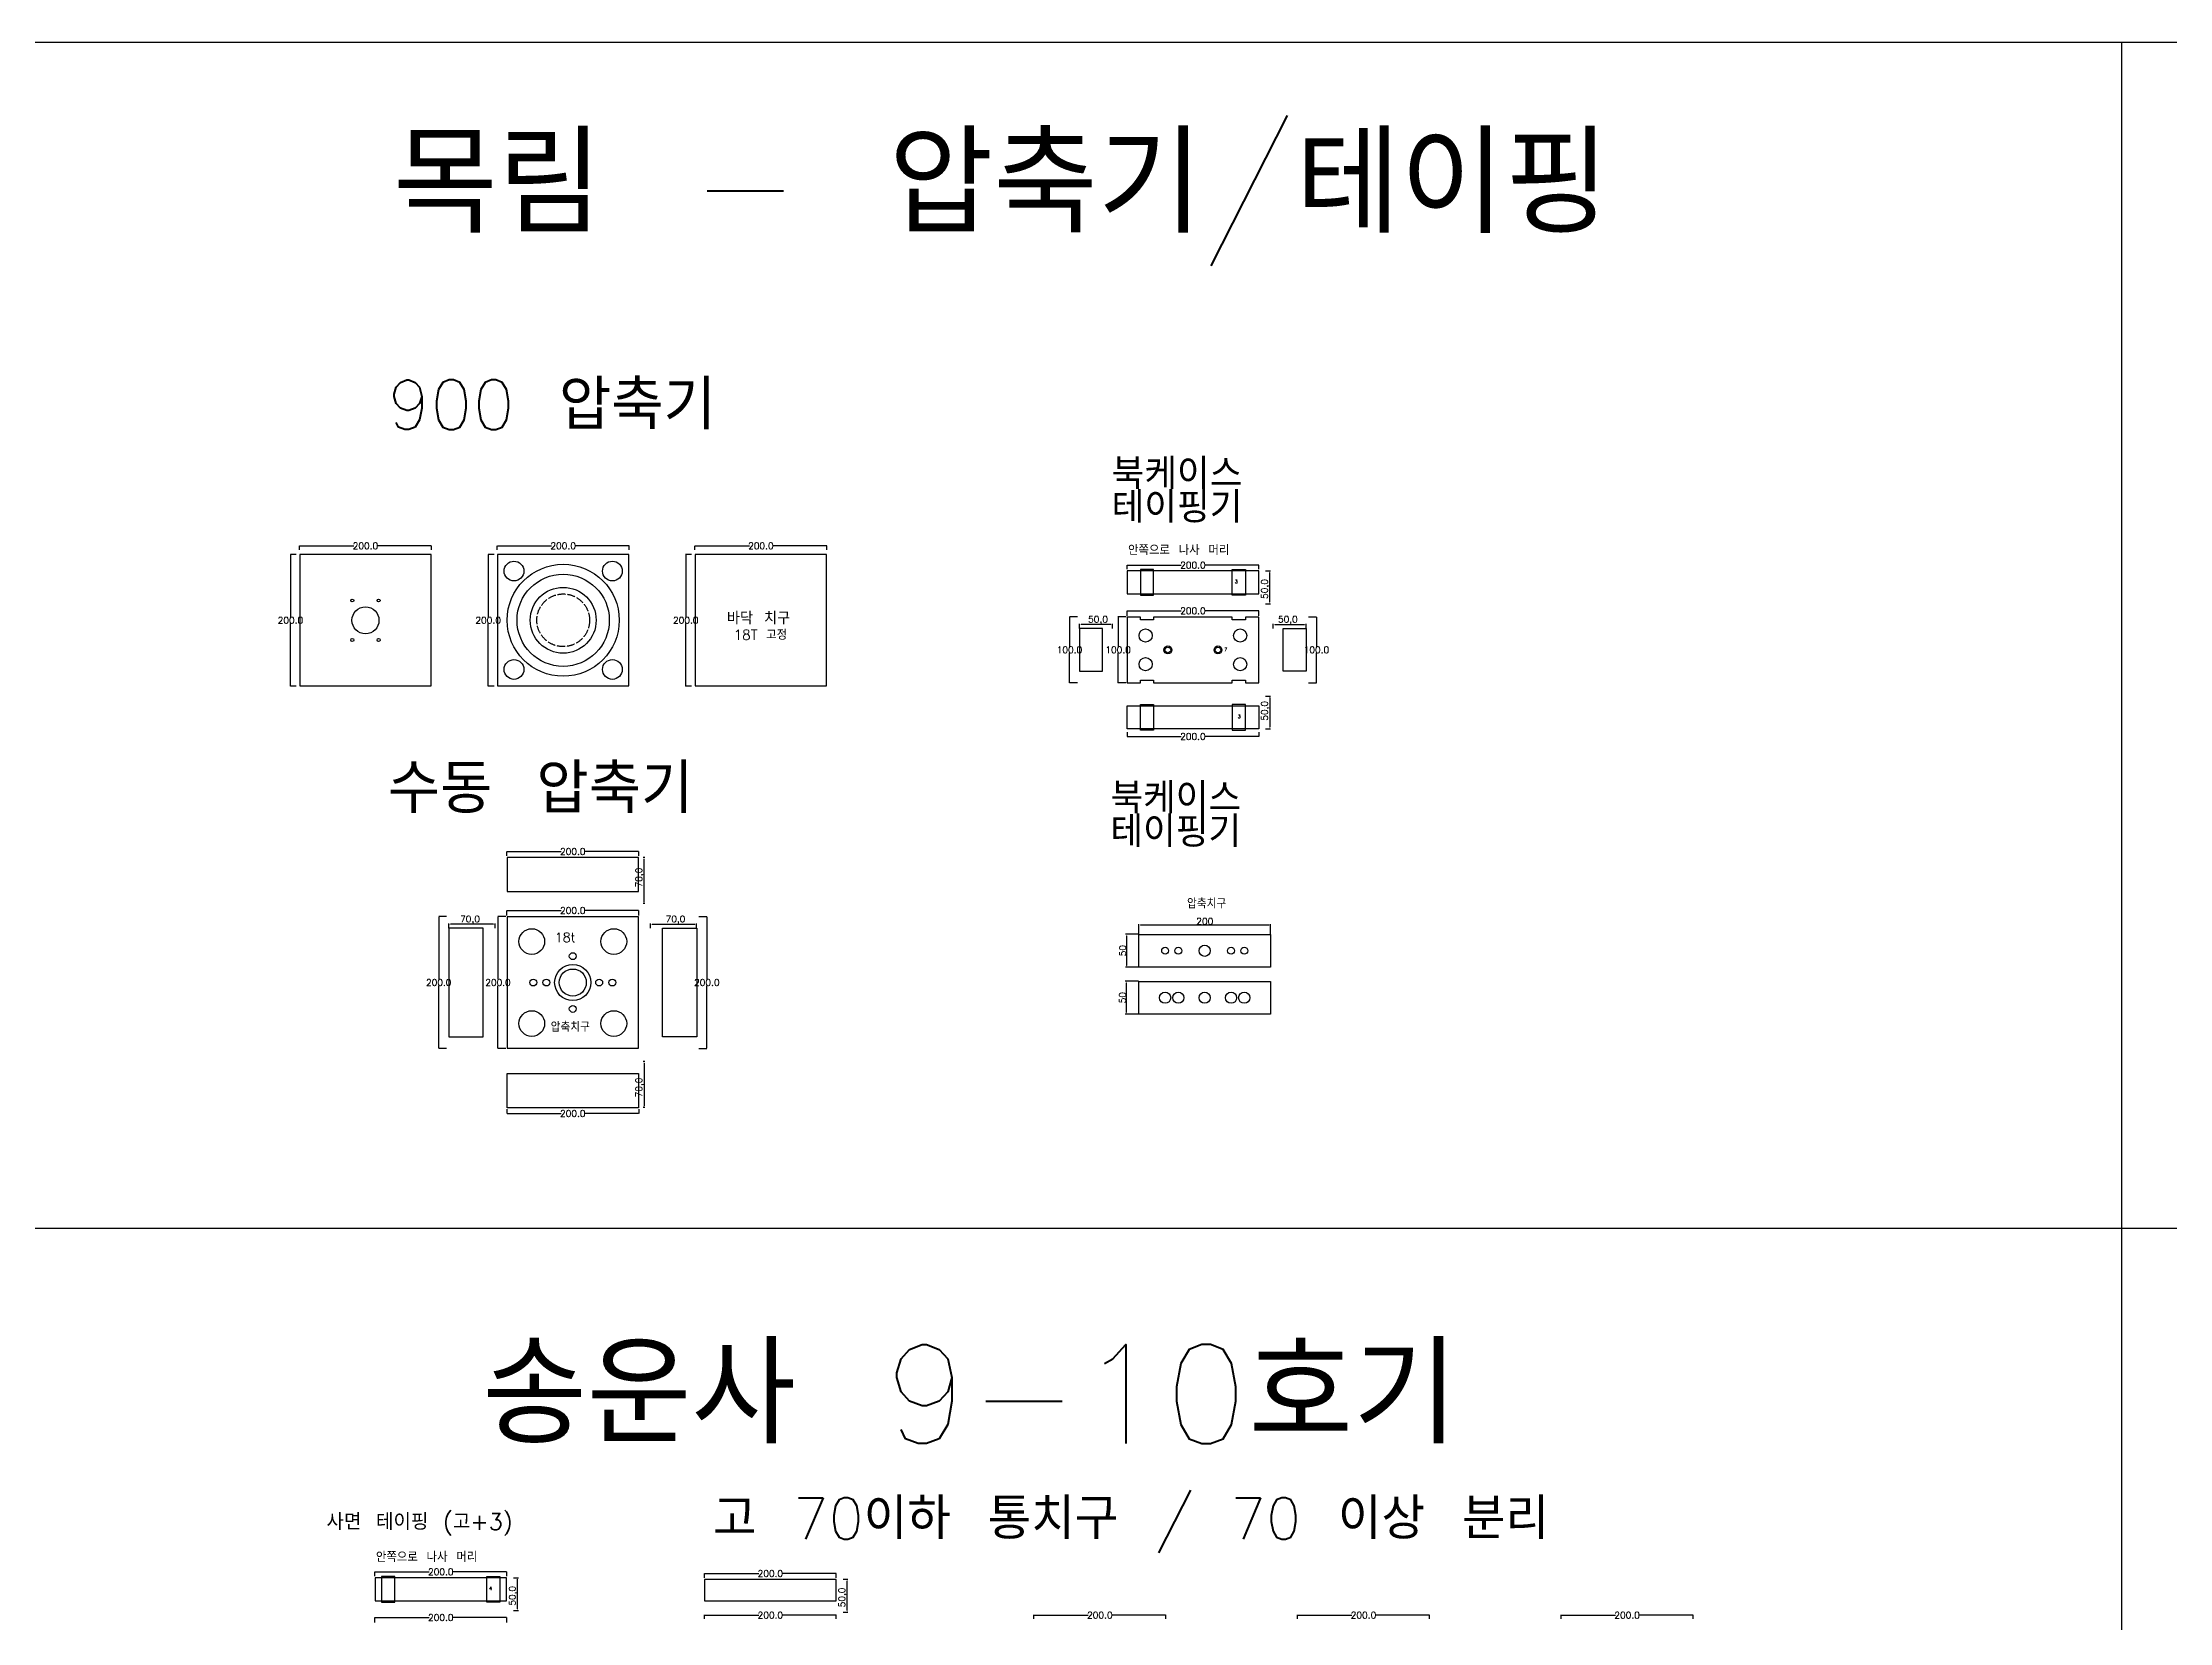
# Model space of a CAD drawing. Header units: millimetres. Extents: x 8462 to 28262, y 7372 to 16372.
# Drawn here: x 21808 to 25035, y 13974 to 16372 of the extents above; entities that cross this region are included whole.
import ezdxf

# ---------------------------------------------------------------- set-up
doc = ezdxf.new("R2010")
doc.units = ezdxf.units.MM
doc.linetypes.add('ACAD_ISO02W100', pattern=[15, 12, -3])
for name, color, linetype in [('TEXT', 7, 'Continuous'), ('볼트 구멍', 7, 'Continuous'), ('치구', 7, 'Continuous'), ('치수', 7, 'Continuous')]:
    doc.layers.add(name, color=color, linetype=linetype)
doc.styles.get("Standard").update_dxf_attribs({"font": 'txt.shx', "bigfont": 'whgtxt.shx'})
doc.dimstyles.new('ISO-25', dxfattribs={"dimtxt": 2.5, "dimasz": 2.5, "dimexe": 1.25, "dimexo": 0.625, "dimtad": 1, "dimtxsty": 'Standard', "dimcen": 2.5, "dimadec": 0, "dimazin": 0, "dimtfac": 1, "dimtmove": 0, "dimatfit": 3, "dimfxl": 0, "dimarcsym": 0})
doc.dimstyles.get("Standard").update_dxf_attribs({"dimtxt": 7, "dimasz": 0.18, "dimexe": 0.18, "dimexo": 0.0625, "dimgap": 0.09, "dimtad": 0, "dimtih": 1, "dimtoh": 1, "dimdec": 1, "dimzin": 0, "dimdsep": 46, "dimtxsty": 'Standard', "dimcen": 0.09, "dimadec": 0, "dimazin": 0, "dimtfac": 1, "dimtdec": 1, "dimtofl": 0, "dimtmove": 0, "dimatfit": 3, "dimfxl": 0, "dimtolj": 1, "dimtzin": 0, "dimarcsym": 0})

# ---------------------------------------------------------------- blocks, each defined once
blk = doc.blocks.new('*D405')
at = {"layer": 'Defpoints', "color": 0}
for p in [(23712.3, 13978.9), (23912.3, 13984.8), (23912.3, 13978.9)]:
    blk.add_point(p, dxfattribs=at)
at = {"layer": '치수', "color": 0, "lineweight": -2}
for p, q in [((23712.3, 13979), (23712.3, 13985)), ((23712.4, 13984.8), (23794.7, 13984.8)), ((23912.1, 13984.8), (23829.9, 13984.8)), ((23912.3, 13979), (23912.3, 13985))]:
    blk.add_line(p, q, dxfattribs=at)
at = {"layer": '치수', "color": 0}
for points in [[(23712.4, 13984.8), (23712.4, 13984.8), (23712.3, 13984.8)], [(23912.1, 13984.8), (23912.1, 13984.8), (23912.3, 13984.8)]]:
    blk.add_solid(points, dxfattribs=at)
at = {"layer": '치수', "color": 0, "insert": (23812.3, 13984.8), "char_height": 10, "attachment_point": 5}
blk.add_mtext('\\A1;200.0', dxfattribs=at)
blk = doc.blocks.new('*D424')
at = {"layer": 'Defpoints', "color": 0}
for p in [(22812.3, 13978.9), (23012.3, 13984.8), (23012.3, 13978.9)]:
    blk.add_point(p, dxfattribs=at)
at = {"layer": '치수', "color": 0, "lineweight": -2}
for p, q in [((22812.3, 13979), (22812.3, 13985)), ((22812.4, 13984.8), (22894.7, 13984.8)), ((23012.1, 13984.8), (22929.9, 13984.8)), ((23012.3, 13979), (23012.3, 13985))]:
    blk.add_line(p, q, dxfattribs=at)
at = {"layer": '치수', "color": 0}
for points in [[(22812.4, 13984.8), (22812.4, 13984.8), (22812.3, 13984.8)], [(23012.1, 13984.8), (23012.1, 13984.8), (23012.3, 13984.8)]]:
    blk.add_solid(points, dxfattribs=at)
at = {"layer": '치수', "color": 0, "insert": (22912.3, 13984.8), "char_height": 10, "attachment_point": 5}
blk.add_mtext('\\A1;200.0', dxfattribs=at)
blk = doc.blocks.new('*D425')
at = {"layer": 'Defpoints', "color": 0}
for p in [(22812.3, 14041.4), (23012.3, 14047.8), (23012.3, 14041.4)]:
    blk.add_point(p, dxfattribs=at)
at = {"layer": '치수', "color": 0, "lineweight": -2}
for p, q in [((22812.3, 14041.5), (22812.3, 14048)), ((22812.4, 14047.8), (22894.7, 14047.8)), ((23012.1, 14047.8), (22929.9, 14047.8)), ((23012.3, 14041.5), (23012.3, 14048))]:
    blk.add_line(p, q, dxfattribs=at)
at = {"layer": '치수', "color": 0}
for points in [[(22812.4, 14047.8), (22812.4, 14047.8), (22812.3, 14047.8)], [(23012.1, 14047.8), (23012.1, 14047.8), (23012.3, 14047.8)]]:
    blk.add_solid(points, dxfattribs=at)
at = {"layer": '치수', "color": 0, "insert": (22912.3, 14047.8), "char_height": 10, "attachment_point": 5}
blk.add_mtext('\\A1;200.0', dxfattribs=at)
blk = doc.blocks.new('*D428')
at = {"layer": 'Defpoints', "color": 0}
for p in [(22312.3, 13973.6), (22512.3, 13981), (22512.3, 13973.6)]:
    blk.add_point(p, dxfattribs=at)
at = {"layer": '치수', "color": 0, "lineweight": -2}
for p, q in [((22312.3, 13973.7), (22312.3, 13981.2)), ((22312.4, 13981), (22394.7, 13981)), ((22512.1, 13981), (22429.9, 13981)), ((22512.3, 13973.7), (22512.3, 13981.2))]:
    blk.add_line(p, q, dxfattribs=at)
at = {"layer": '치수', "color": 0}
for points in [[(22312.4, 13981.1), (22312.4, 13981), (22312.3, 13981)], [(22512.1, 13981.1), (22512.1, 13981), (22512.3, 13981)]]:
    blk.add_solid(points, dxfattribs=at)
at = {"layer": '치수', "color": 0, "insert": (22412.3, 13981), "char_height": 10, "attachment_point": 5}
blk.add_mtext('\\A1;200.0', dxfattribs=at)
blk = doc.blocks.new('*D429')
at = {"layer": 'Defpoints', "color": 0}
for p in [(22521.9, 14041.6), (22528.8, 14041.6), (22521.9, 13991.6)]:
    blk.add_point(p, dxfattribs=at)
at = {"layer": '치수', "color": 0, "lineweight": -2}
for p, q in [((22522.6, 14041.6), (22530.1, 14041.6)), ((22528.8, 13994.1), (22528.8, 14039.1)), ((22522.6, 13991.6), (22530.1, 13991.6))]:
    blk.add_line(p, q, dxfattribs=at)
at = {"layer": '치수', "color": 0}
for points in [[(22528.4, 14039.1), (22529.3, 14039.1), (22528.8, 14041.6)], [(22528.4, 13994.1), (22529.3, 13994.1), (22528.8, 13991.6)]]:
    blk.add_solid(points, dxfattribs=at)
at = {"layer": '치수', "color": 0, "insert": (22522.4, 14014.1), "char_height": 10, "attachment_point": 5, "rotation": 90}
blk.add_mtext('50,0', dxfattribs=at)
blk = doc.blocks.new('*D430')
at = {"layer": 'Defpoints', "color": 0}
for p in [(22312.3, 14043.9), (22512.3, 14050.3), (22512.3, 14043.9)]:
    blk.add_point(p, dxfattribs=at)
at = {"layer": '치수', "color": 0, "lineweight": -2}
for p, q in [((22312.3, 14044), (22312.3, 14050.5)), ((22312.4, 14050.3), (22394.7, 14050.3)), ((22512.1, 14050.3), (22429.9, 14050.3)), ((22512.3, 14044), (22512.3, 14050.5))]:
    blk.add_line(p, q, dxfattribs=at)
at = {"layer": '치수', "color": 0}
for points in [[(22312.4, 14050.3), (22312.4, 14050.3), (22312.3, 14050.3)], [(22512.1, 14050.3), (22512.1, 14050.3), (22512.3, 14050.3)]]:
    blk.add_solid(points, dxfattribs=at)
at = {"layer": '치수', "color": 0, "insert": (22412.3, 14050.3), "char_height": 10, "attachment_point": 5}
blk.add_mtext('\\A1;200.0', dxfattribs=at)
blk = doc.blocks.new('*D440')
at = {"layer": 'Defpoints', "color": 0}
for p in [(23312.3, 13978.9), (23512.3, 13984.8), (23512.3, 13978.9)]:
    blk.add_point(p, dxfattribs=at)
at = {"layer": '치수', "color": 0, "lineweight": -2}
for p, q in [((23312.3, 13979), (23312.3, 13985)), ((23312.4, 13984.8), (23394.7, 13984.8)), ((23512.1, 13984.8), (23429.9, 13984.8)), ((23512.3, 13979), (23512.3, 13985))]:
    blk.add_line(p, q, dxfattribs=at)
at = {"layer": '치수', "color": 0}
for points in [[(23312.4, 13984.8), (23312.4, 13984.8), (23312.3, 13984.8)], [(23512.1, 13984.8), (23512.1, 13984.8), (23512.3, 13984.8)]]:
    blk.add_solid(points, dxfattribs=at)
at = {"layer": '치수', "color": 0, "insert": (23412.3, 13984.8), "char_height": 10, "attachment_point": 5}
blk.add_mtext('\\A1;200.0', dxfattribs=at)
blk = doc.blocks.new('*D442')
at = {"layer": 'Defpoints', "color": 0}
for p in [(23021.9, 14039.1), (23028.8, 14039.1), (23021.9, 13989.1)]:
    blk.add_point(p, dxfattribs=at)
at = {"layer": '치수', "color": 0, "lineweight": -2}
for p, q in [((23022.6, 14039.1), (23030.1, 14039.1)), ((23028.8, 13991.6), (23028.8, 14036.6)), ((23022.6, 13989.1), (23030.1, 13989.1))]:
    blk.add_line(p, q, dxfattribs=at)
at = {"layer": '치수', "color": 0}
for points in [[(23028.4, 14036.6), (23029.3, 14036.6), (23028.8, 14039.1)], [(23028.4, 13991.6), (23029.3, 13991.6), (23028.8, 13989.1)]]:
    blk.add_solid(points, dxfattribs=at)
at = {"layer": '치수', "color": 0, "insert": (23022.4, 14011.6), "char_height": 10, "attachment_point": 5, "rotation": 90}
blk.add_mtext('50,0', dxfattribs=at)
blk = doc.blocks.new('*D447')
at = {"layer": 'Defpoints', "color": 0}
for p in [(24112.3, 13978.9), (24312.3, 13984.8), (24312.3, 13978.9)]:
    blk.add_point(p, dxfattribs=at)
at = {"layer": '치수', "color": 0, "lineweight": -2}
for p, q in [((24112.3, 13979), (24112.3, 13985)), ((24112.4, 13984.8), (24194.7, 13984.8)), ((24312.1, 13984.8), (24229.9, 13984.8)), ((24312.3, 13979), (24312.3, 13985))]:
    blk.add_line(p, q, dxfattribs=at)
at = {"layer": '치수', "color": 0}
for points in [[(24112.4, 13984.8), (24112.4, 13984.8), (24112.3, 13984.8)], [(24312.1, 13984.8), (24312.1, 13984.8), (24312.3, 13984.8)]]:
    blk.add_solid(points, dxfattribs=at)
at = {"layer": '치수', "color": 0, "insert": (24212.3, 13984.8), "char_height": 10, "attachment_point": 5}
blk.add_mtext('\\A1;200.0', dxfattribs=at)
blk = doc.blocks.new('*D695')
at = {"layer": 'Defpoints', "color": 0}
for p in [(23378.2, 15499.9), (23366.2, 15399.9), (23378.2, 15399.9)]:
    blk.add_point(p, dxfattribs=at)
at = {"layer": '치수', "color": 0, "lineweight": -2}
for p, q in [((23378.2, 15499.9), (23366, 15499.9)), ((23366.2, 15499.7), (23366.2, 15454.9)), ((23366.2, 15400), (23366.2, 15444.8)), ((23378.2, 15399.9), (23366, 15399.9))]:
    blk.add_line(p, q, dxfattribs=at)
at = {"layer": '치수', "color": 0}
for points in [[(23366.1, 15499.7), (23366.2, 15499.7), (23366.2, 15499.9)], [(23366.1, 15400), (23366.2, 15400), (23366.2, 15399.9)]]:
    blk.add_solid(points, dxfattribs=at)
at = {"layer": '치수', "color": 0, "insert": (23366.2, 15449.9), "char_height": 10, "attachment_point": 5}
blk.add_mtext('\\A1;100.0', dxfattribs=at)
blk = doc.blocks.new('*D736')
at = {"layer": 'Defpoints', "color": 0}
for p in [(22720.7, 15134.8), (22722.3, 15134.8), (22722.3, 15064.8)]:
    blk.add_point(p, dxfattribs=at)
at = {"layer": '치수', "color": 0, "lineweight": -2}
for p, q in [((22721.7, 15134.8), (22719.4, 15134.8)), ((22720.7, 15067.3), (22720.7, 15132.3)), ((22721.7, 15064.8), (22719.4, 15064.8))]:
    blk.add_line(p, q, dxfattribs=at)
at = {"layer": '치수', "color": 0}
for points in [[(22720.2, 15132.3), (22721.1, 15132.3), (22720.7, 15134.8)], [(22720.2, 15067.3), (22721.1, 15067.3), (22720.7, 15064.8)]]:
    blk.add_solid(points, dxfattribs=at)
at = {"layer": '치수', "color": 0, "insert": (22714.2, 15104.3), "char_height": 10, "attachment_point": 5, "rotation": 90}
blk.add_mtext('70,0', dxfattribs=at)
blk = doc.blocks.new('*D686')
at = {"layer": 'Defpoints', "color": 0}
for p in [(22512.6, 14752.7), (22712.6, 14752.7), (22712.6, 14746.3)]:
    blk.add_point(p, dxfattribs=at)
at = {"layer": '치수', "color": 0, "lineweight": -2}
for p, q in [((22512.6, 14752.6), (22512.6, 14746.1)), ((22712.6, 14752.6), (22712.6, 14746.1)), ((22512.8, 14746.3), (22595, 14746.3)), ((22712.4, 14746.3), (22630.2, 14746.3))]:
    blk.add_line(p, q, dxfattribs=at)
at = {"layer": '치수', "color": 0}
for points in [[(22512.8, 14746.3), (22512.8, 14746.3), (22512.6, 14746.3)], [(22712.4, 14746.3), (22712.4, 14746.3), (22712.6, 14746.3)]]:
    blk.add_solid(points, dxfattribs=at)
at = {"layer": '치수', "color": 0, "insert": (22612.6, 14746.3), "char_height": 10, "attachment_point": 5}
blk.add_mtext('\\A1;200.0', dxfattribs=at)
blk = doc.blocks.new('*D681')
at = {"layer": 'Defpoints', "color": 0}
for p in [(22512.6, 15046.8), (22712.6, 15054.2), (22712.6, 15046.8)]:
    blk.add_point(p, dxfattribs=at)
at = {"layer": '치수', "color": 0, "lineweight": -2}
for p, q in [((22512.6, 15046.9), (22512.6, 15054.4)), ((22512.8, 15054.2), (22595, 15054.2)), ((22712.4, 15054.2), (22630.2, 15054.2)), ((22712.6, 15046.9), (22712.6, 15054.4))]:
    blk.add_line(p, q, dxfattribs=at)
at = {"layer": '치수', "color": 0}
for points in [[(22512.8, 15054.2), (22512.8, 15054.2), (22512.6, 15054.2)], [(22712.4, 15054.2), (22712.4, 15054.2), (22712.6, 15054.2)]]:
    blk.add_solid(points, dxfattribs=at)
at = {"layer": '치수', "color": 0, "insert": (22612.6, 15054.2), "char_height": 10, "attachment_point": 5}
blk.add_mtext('\\A1;200.0', dxfattribs=at)
blk = doc.blocks.new('*D685')
at = {"layer": 'Defpoints', "color": 0}
for p in [(22511.1, 15045), (22499.1, 14845), (22511.1, 14845)]:
    blk.add_point(p, dxfattribs=at)
at = {"layer": '치수', "color": 0, "lineweight": -2}
for p, q in [((22511.1, 15045), (22498.9, 15045)), ((22499.1, 15044.8), (22499.1, 14950.1)), ((22499.1, 14845.2), (22499.1, 14939.9)), ((22511.1, 14845), (22498.9, 14845))]:
    blk.add_line(p, q, dxfattribs=at)
at = {"layer": '치수', "color": 0}
for points in [[(22499, 15044.8), (22499.1, 15044.8), (22499.1, 15045)], [(22499, 14845.2), (22499.1, 14845.2), (22499.1, 14845)]]:
    blk.add_solid(points, dxfattribs=at)
at = {"layer": '치수', "color": 0, "insert": (22499.1, 14945), "char_height": 10, "attachment_point": 5}
blk.add_mtext('\\A1;200.0', dxfattribs=at)
blk = doc.blocks.new('*D684')
at = {"layer": 'Defpoints', "color": 0}
for p in [(22421.3, 15045), (22409.2, 14845), (22421.3, 14845)]:
    blk.add_point(p, dxfattribs=at)
at = {"layer": '치수', "color": 0, "lineweight": -2}
for p, q in [((22421.2, 15045), (22409.1, 15045)), ((22409.2, 15044.8), (22409.2, 14950.1)), ((22409.2, 14845.2), (22409.2, 14939.9)), ((22421.2, 14845), (22409.1, 14845))]:
    blk.add_line(p, q, dxfattribs=at)
at = {"layer": '치수', "color": 0}
for points in [[(22409.2, 15044.8), (22409.3, 15044.8), (22409.2, 15045)], [(22409.2, 14845.2), (22409.3, 14845.2), (22409.2, 14845)]]:
    blk.add_solid(points, dxfattribs=at)
at = {"layer": '치수', "color": 0, "insert": (22409.2, 14945), "char_height": 10, "attachment_point": 5}
blk.add_mtext('\\A1;200.0', dxfattribs=at)
blk = doc.blocks.new('*D683')
at = {"layer": 'Defpoints', "color": 0}
for p in [(22424.7, 15033.5), (22424.7, 15026.9), (22494.7, 15026.7)]:
    blk.add_point(p, dxfattribs=at)
at = {"layer": '치수', "color": 0, "lineweight": -2}
for p, q in [((22424.7, 15027.5), (22424.7, 15034.7)), ((22492.2, 15033.5), (22427.2, 15033.5)), ((22494.7, 15027.3), (22494.7, 15034.7))]:
    blk.add_line(p, q, dxfattribs=at)
at = {"layer": '치수', "color": 0}
for points in [[(22427.2, 15033.9), (22427.2, 15033), (22424.7, 15033.5)], [(22492.2, 15033.9), (22492.2, 15033), (22494.7, 15033.5)]]:
    blk.add_solid(points, dxfattribs=at)
at = {"layer": '치수', "color": 0, "insert": (22456.7, 15039.9), "char_height": 10, "attachment_point": 5}
blk.add_mtext('70,0', dxfattribs=at)
blk = doc.blocks.new('*D687')
at = {"layer": 'Defpoints', "color": 0}
for p in [(22722.3, 14825.2), (22720.7, 14755.2), (22722.3, 14755.2)]:
    blk.add_point(p, dxfattribs=at)
at = {"layer": '치수', "color": 0, "lineweight": -2}
for p, q in [((22721.7, 14825.2), (22719.4, 14825.2)), ((22720.7, 14822.7), (22720.7, 14757.7)), ((22721.7, 14755.2), (22719.4, 14755.2))]:
    blk.add_line(p, q, dxfattribs=at)
at = {"layer": '치수', "color": 0}
for points in [[(22720.2, 14822.7), (22721.1, 14822.7), (22720.7, 14825.2)], [(22720.2, 14757.7), (22721.1, 14757.7), (22720.7, 14755.2)]]:
    blk.add_solid(points, dxfattribs=at)
at = {"layer": '치수', "color": 0, "insert": (22714.2, 14785.7), "char_height": 10, "attachment_point": 5, "rotation": 90}
blk.add_mtext('70,0', dxfattribs=at)
blk = doc.blocks.new('*D693')
at = {"layer": 'Defpoints', "color": 0}
for p in [(22803.9, 15045), (22803.9, 14845), (22816, 14845)]:
    blk.add_point(p, dxfattribs=at)
at = {"layer": '치수', "color": 0, "lineweight": -2}
for p, q in [((22804, 15045), (22816.1, 15045)), ((22816, 15044.8), (22816, 14950.1)), ((22816, 14845.2), (22816, 14939.9)), ((22804, 14845), (22816.1, 14845))]:
    blk.add_line(p, q, dxfattribs=at)
at = {"layer": '치수', "color": 0}
for points in [[(22815.9, 15044.8), (22816, 15044.8), (22816, 15045)], [(22815.9, 14845.2), (22816, 14845.2), (22816, 14845)]]:
    blk.add_solid(points, dxfattribs=at)
at = {"layer": '치수', "color": 0, "insert": (22816, 14945), "char_height": 10, "attachment_point": 5}
blk.add_mtext('\\A1;200.0', dxfattribs=at)
blk = doc.blocks.new('*D682')
at = {"layer": 'Defpoints', "color": 0}
for p in [(22730.4, 15026.7), (22800.4, 15033.5), (22800.4, 15026.9)]:
    blk.add_point(p, dxfattribs=at)
at = {"layer": '치수', "color": 0, "lineweight": -2}
for p, q in [((22730.4, 15027.3), (22730.4, 15034.7)), ((22732.9, 15033.5), (22797.9, 15033.5)), ((22800.4, 15027.5), (22800.4, 15034.7))]:
    blk.add_line(p, q, dxfattribs=at)
at = {"layer": '치수', "color": 0}
for points in [[(22732.9, 15033.9), (22732.9, 15033), (22730.4, 15033.5)], [(22797.9, 15033.9), (22797.9, 15033), (22800.4, 15033.5)]]:
    blk.add_solid(points, dxfattribs=at)
at = {"layer": '치수', "color": 0, "insert": (22768.4, 15039.9), "char_height": 10, "attachment_point": 5}
blk.add_mtext('70,0', dxfattribs=at)
blk = doc.blocks.new('*D737')
at = {"layer": 'Defpoints', "color": 0}
for p in [(22512.6, 15137.3), (22712.6, 15143.7), (22712.6, 15137.3)]:
    blk.add_point(p, dxfattribs=at)
at = {"layer": '치수', "color": 0, "lineweight": -2}
for p, q in [((22512.6, 15137.3), (22512.6, 15143.8)), ((22512.8, 15143.7), (22595, 15143.7)), ((22712.4, 15143.7), (22630.2, 15143.7)), ((22712.6, 15137.3), (22712.6, 15143.8))]:
    blk.add_line(p, q, dxfattribs=at)
at = {"layer": '치수', "color": 0}
for points in [[(22512.8, 15143.7), (22512.8, 15143.6), (22512.6, 15143.7)], [(22712.4, 15143.7), (22712.4, 15143.6), (22712.6, 15143.7)]]:
    blk.add_solid(points, dxfattribs=at)
at = {"layer": '치수', "color": 0, "insert": (22612.6, 15143.7), "char_height": 10, "attachment_point": 5}
blk.add_mtext('\\A1;200.0', dxfattribs=at)
blk = doc.blocks.new('*D738')
at = {"layer": 'Defpoints', "color": 0}
for p in [(23453.5, 15572.1), (23653.5, 15578.5), (23653.5, 15572.1)]:
    blk.add_point(p, dxfattribs=at)
at = {"layer": '치수', "color": 0, "lineweight": -2}
for p, q in [((23453.5, 15572.2), (23453.5, 15578.7)), ((23453.7, 15578.5), (23535.9, 15578.5)), ((23653.4, 15578.5), (23571.1, 15578.5)), ((23653.5, 15572.2), (23653.5, 15578.7))]:
    blk.add_line(p, q, dxfattribs=at)
at = {"layer": '치수', "color": 0}
for points in [[(23453.7, 15578.6), (23453.7, 15578.5), (23453.5, 15578.5)], [(23653.4, 15578.6), (23653.4, 15578.5), (23653.5, 15578.5)]]:
    blk.add_solid(points, dxfattribs=at)
at = {"layer": '치수', "color": 0, "insert": (23553.5, 15578.5), "char_height": 10, "attachment_point": 5}
blk.add_mtext('\\A1;200.0', dxfattribs=at)
blk = doc.blocks.new('*D694')
at = {"layer": 'Defpoints', "color": 0}
for p in [(23452.1, 15499.9), (23440, 15399.9), (23452.1, 15399.9)]:
    blk.add_point(p, dxfattribs=at)
at = {"layer": '치수', "color": 0, "lineweight": -2}
for p, q in [((23452, 15499.9), (23439.8, 15499.9)), ((23440, 15499.7), (23440, 15454.9)), ((23440, 15400), (23440, 15444.8)), ((23452, 15399.9), (23439.8, 15399.9))]:
    blk.add_line(p, q, dxfattribs=at)
at = {"layer": '치수', "color": 0}
for points in [[(23440, 15499.7), (23440, 15499.7), (23440, 15499.9)], [(23440, 15400), (23440, 15400), (23440, 15399.9)]]:
    blk.add_solid(points, dxfattribs=at)
at = {"layer": '치수', "color": 0, "insert": (23440, 15449.9), "char_height": 10, "attachment_point": 5}
blk.add_mtext('\\A1;100.0', dxfattribs=at)
blk = doc.blocks.new('*D692')
at = {"layer": 'Defpoints', "color": 0}
for p in [(23381.5, 15488.3), (23381.5, 15481.6), (23431.5, 15481.6)]:
    blk.add_point(p, dxfattribs=at)
at = {"layer": '치수', "color": 0, "lineweight": -2}
for p, q in [((23381.5, 15482.2), (23381.5, 15489.6)), ((23429, 15488.3), (23384, 15488.3)), ((23431.5, 15482.2), (23431.5, 15489.6))]:
    blk.add_line(p, q, dxfattribs=at)
at = {"layer": '치수', "color": 0}
for points in [[(23384, 15488.7), (23384, 15487.9), (23381.5, 15488.3)], [(23429, 15488.7), (23429, 15487.9), (23431.5, 15488.3)]]:
    blk.add_solid(points, dxfattribs=at)
at = {"layer": '치수', "color": 0, "insert": (23409.5, 15494.8), "char_height": 10, "attachment_point": 5}
blk.add_mtext('50,0', dxfattribs=at)
blk = doc.blocks.new('*D690')
at = {"layer": 'Defpoints', "color": 0}
for p in [(23453.5, 15324.9), (23653.5, 15324.9), (23653.5, 15318.5)]:
    blk.add_point(p, dxfattribs=at)
at = {"layer": '치수', "color": 0, "lineweight": -2}
for p, q in [((23453.5, 15324.8), (23453.5, 15318.3)), ((23453.7, 15318.5), (23535.9, 15318.5)), ((23653.4, 15318.5), (23571.1, 15318.5)), ((23653.5, 15324.8), (23653.5, 15318.3))]:
    blk.add_line(p, q, dxfattribs=at)
at = {"layer": '치수', "color": 0}
for points in [[(23453.7, 15318.5), (23453.7, 15318.4), (23453.5, 15318.5)], [(23653.4, 15318.5), (23653.4, 15318.4), (23653.5, 15318.5)]]:
    blk.add_solid(points, dxfattribs=at)
at = {"layer": '치수', "color": 0, "insert": (23553.5, 15318.5), "char_height": 10, "attachment_point": 5}
blk.add_mtext('\\A1;200.0', dxfattribs=at)
blk = doc.blocks.new('*D688')
at = {"layer": 'Defpoints', "color": 0}
for p in [(23453.5, 15501.7), (23653.5, 15509.1), (23653.5, 15501.7)]:
    blk.add_point(p, dxfattribs=at)
at = {"layer": '치수', "color": 0, "lineweight": -2}
for p, q in [((23453.5, 15501.7), (23453.5, 15509.3)), ((23453.7, 15509.1), (23535.9, 15509.1)), ((23653.4, 15509.1), (23571.1, 15509.1)), ((23653.5, 15501.7), (23653.5, 15509.3))]:
    blk.add_line(p, q, dxfattribs=at)
at = {"layer": '치수', "color": 0}
for points in [[(23453.7, 15509.1), (23453.7, 15509), (23453.5, 15509.1)], [(23653.4, 15509.1), (23653.4, 15509), (23653.5, 15509.1)]]:
    blk.add_solid(points, dxfattribs=at)
at = {"layer": '치수', "color": 0, "insert": (23553.5, 15509.1), "char_height": 10, "attachment_point": 5}
blk.add_mtext('\\A1;200.0', dxfattribs=at)
blk = doc.blocks.new('*D696')
at = {"layer": 'Defpoints', "color": 0}
for p in [(23728.8, 15499.9), (23728.8, 15399.9), (23740.9, 15399.9)]:
    blk.add_point(p, dxfattribs=at)
at = {"layer": '치수', "color": 0, "lineweight": -2}
for p, q in [((23728.9, 15499.9), (23741.1, 15499.9)), ((23740.9, 15499.7), (23740.9, 15454.9)), ((23740.9, 15400), (23740.9, 15444.8)), ((23728.9, 15399.9), (23741.1, 15399.9))]:
    blk.add_line(p, q, dxfattribs=at)
at = {"layer": '치수', "color": 0}
for points in [[(23740.9, 15499.7), (23740.9, 15499.7), (23740.9, 15499.9)], [(23740.9, 15400), (23740.9, 15400), (23740.9, 15399.9)]]:
    blk.add_solid(points, dxfattribs=at)
at = {"layer": '치수', "color": 0, "insert": (23740.9, 15449.9), "char_height": 10, "attachment_point": 5}
blk.add_mtext('\\A1;100.0', dxfattribs=at)
blk = doc.blocks.new('*D691')
at = {"layer": 'Defpoints', "color": 0}
for p in [(23675.5, 15481.6), (23725.5, 15488.3), (23725.5, 15481.6)]:
    blk.add_point(p, dxfattribs=at)
at = {"layer": '치수', "color": 0, "lineweight": -2}
for p, q in [((23675.5, 15482.2), (23675.5, 15489.6)), ((23678, 15488.3), (23723, 15488.3)), ((23725.5, 15482.2), (23725.5, 15489.6))]:
    blk.add_line(p, q, dxfattribs=at)
at = {"layer": '치수', "color": 0}
for points in [[(23678, 15488.7), (23678, 15487.9), (23675.5, 15488.3)], [(23723, 15488.7), (23723, 15487.9), (23725.5, 15488.3)]]:
    blk.add_solid(points, dxfattribs=at)
at = {"layer": '치수', "color": 0, "insert": (23697.5, 15494.8), "char_height": 10, "attachment_point": 5}
blk.add_mtext('50,0', dxfattribs=at)
blk = doc.blocks.new('*D689')
at = {"layer": 'Defpoints', "color": 0}
for p in [(23663.2, 15379.9), (23663.2, 15329.9), (23670.1, 15329.9)]:
    blk.add_point(p, dxfattribs=at)
at = {"layer": '치수', "color": 0, "lineweight": -2}
for p, q in [((23663.8, 15379.9), (23671.4, 15379.9)), ((23670.1, 15377.4), (23670.1, 15332.4)), ((23663.8, 15329.9), (23671.4, 15329.9))]:
    blk.add_line(p, q, dxfattribs=at)
at = {"layer": '치수', "color": 0}
for points in [[(23669.7, 15377.4), (23670.5, 15377.4), (23670.1, 15379.9)], [(23669.7, 15332.4), (23670.5, 15332.4), (23670.1, 15329.9)]]:
    blk.add_solid(points, dxfattribs=at)
at = {"layer": '치수', "color": 0, "insert": (23663.7, 15357.4), "char_height": 10, "attachment_point": 5, "rotation": 90}
blk.add_mtext('50,0', dxfattribs=at)
blk = doc.blocks.new('*D680')
at = {"layer": 'Defpoints', "color": 0}
for p in [(23663.2, 15569.8), (23670.1, 15569.8), (23663.2, 15519.8)]:
    blk.add_point(p, dxfattribs=at)
at = {"layer": '치수', "color": 0, "lineweight": -2}
for p, q in [((23663.8, 15569.8), (23671.4, 15569.8)), ((23670.1, 15522.3), (23670.1, 15567.3)), ((23663.8, 15519.8), (23671.4, 15519.8))]:
    blk.add_line(p, q, dxfattribs=at)
at = {"layer": '치수', "color": 0}
for points in [[(23669.7, 15567.3), (23670.5, 15567.3), (23670.1, 15569.8)], [(23669.7, 15522.3), (23670.5, 15522.3), (23670.1, 15519.8)]]:
    blk.add_solid(points, dxfattribs=at)
at = {"layer": '치수', "color": 0, "insert": (23663.7, 15542.3), "char_height": 10, "attachment_point": 5, "rotation": 90}
blk.add_mtext('50,0', dxfattribs=at)
blk = doc.blocks.new('*D697')
at = {"layer": 'Defpoints', "color": 0}
for p in [(23471.4, 15017.7), (23671.4, 15032.3), (23671.4, 15017.7)]:
    blk.add_point(p, dxfattribs=at)
at = {"layer": '치수', "color": 0, "lineweight": -2}
for p, q in [((23471.4, 15018.4), (23471.4, 15033.5)), ((23473.9, 15032.3), (23668.9, 15032.3)), ((23671.4, 15018.4), (23671.4, 15033.5))]:
    blk.add_line(p, q, dxfattribs=at)
at = {"layer": '치수', "color": 0}
for points in [[(23473.9, 15032.7), (23473.9, 15031.9), (23471.4, 15032.3)], [(23668.9, 15032.7), (23668.9, 15031.9), (23671.4, 15032.3)]]:
    blk.add_solid(points, dxfattribs=at)
at = {"layer": '치수', "color": 0, "insert": (23571.4, 15037.9), "char_height": 10, "attachment_point": 5}
blk.add_mtext('200', dxfattribs=at)
blk = doc.blocks.new('*D699')
at = {"layer": 'Defpoints', "color": 0}
for p in [(23471.4, 15018.2), (23452.5, 14968.2), (23471.4, 14968.2)]:
    blk.add_point(p, dxfattribs=at)
at = {"layer": '치수', "color": 0, "lineweight": -2}
for p, q in [((23470.7, 15018.2), (23451.2, 15018.2)), ((23452.5, 15015.7), (23452.5, 14970.7)), ((23470.7, 14968.2), (23451.2, 14968.2))]:
    blk.add_line(p, q, dxfattribs=at)
at = {"layer": '치수', "color": 0}
for points in [[(23452.1, 15015.7), (23452.9, 15015.7), (23452.5, 15018.2)], [(23452.1, 14970.7), (23452.9, 14970.7), (23452.5, 14968.2)]]:
    blk.add_solid(points, dxfattribs=at)
at = {"layer": '치수', "color": 0, "insert": (23446.9, 14993.2), "char_height": 10, "attachment_point": 5, "rotation": 90}
blk.add_mtext('50', dxfattribs=at)
blk = doc.blocks.new('*D698')
at = {"layer": 'Defpoints', "color": 0}
for p in [(23471.4, 14946.9), (23452.2, 14896.9), (23471.4, 14896.9)]:
    blk.add_point(p, dxfattribs=at)
at = {"layer": '치수', "color": 0, "lineweight": -2}
for p, q in [((23470.7, 14946.9), (23450.9, 14946.9)), ((23452.2, 14944.4), (23452.2, 14899.4)), ((23470.7, 14896.9), (23450.9, 14896.9))]:
    blk.add_line(p, q, dxfattribs=at)
at = {"layer": '치수', "color": 0}
for points in [[(23451.8, 14944.4), (23452.6, 14944.4), (23452.2, 14946.9)], [(23451.8, 14899.4), (23452.6, 14899.4), (23452.2, 14896.9)]]:
    blk.add_solid(points, dxfattribs=at)
at = {"layer": '치수', "color": 0, "insert": (23446.6, 14921.9), "char_height": 10, "attachment_point": 5, "rotation": 90}
blk.add_mtext('50', dxfattribs=at)
blk = doc.blocks.new('*D799')
at = {"layer": 'Defpoints', "color": 0}
for p in [(22198, 15601.9), (22398, 15607.8), (22398, 15601.9)]:
    blk.add_point(p, dxfattribs=at)
at = {"layer": '치수', "color": 0, "lineweight": -2}
for p, q in [((22198, 15602), (22198, 15608)), ((22198.2, 15607.8), (22280.5, 15607.8)), ((22397.9, 15607.8), (22315.6, 15607.8)), ((22398, 15602), (22398, 15608))]:
    blk.add_line(p, q, dxfattribs=at)
at = {"layer": '치수', "color": 0}
for points in [[(22198.2, 15607.9), (22198.2, 15607.8), (22198, 15607.8)], [(22397.9, 15607.9), (22397.9, 15607.8), (22398, 15607.8)]]:
    blk.add_solid(points, dxfattribs=at)
at = {"layer": '치수', "color": 0, "insert": (22298, 15607.8), "char_height": 10, "attachment_point": 5}
blk.add_mtext('\\A1;200.0', dxfattribs=at)
blk = doc.blocks.new('*D788')
at = {"layer": 'Defpoints', "color": 0}
for p in [(22193.2, 15594.8), (22184.2, 15394.8), (22193.2, 15394.8)]:
    blk.add_point(p, dxfattribs=at)
at = {"layer": '치수', "color": 0, "lineweight": -2}
for p, q in [((22193.1, 15594.8), (22184.1, 15594.8)), ((22184.2, 15594.7), (22184.2, 15499.9)), ((22184.2, 15395), (22184.2, 15489.7)), ((22193.1, 15394.8), (22184.1, 15394.8))]:
    blk.add_line(p, q, dxfattribs=at)
at = {"layer": '치수', "color": 0}
for points in [[(22184.2, 15594.7), (22184.3, 15594.7), (22184.2, 15594.8)], [(22184.2, 15395), (22184.3, 15395), (22184.2, 15394.8)]]:
    blk.add_solid(points, dxfattribs=at)
at = {"layer": '치수', "color": 0, "insert": (22184.2, 15494.8), "char_height": 10, "attachment_point": 5}
blk.add_mtext('\\A1;200.0', dxfattribs=at)
blk = doc.blocks.new('*D789')
at = {"layer": 'Defpoints', "color": 0}
for p in [(22493.2, 15594.8), (22484.2, 15394.8), (22493.2, 15394.8)]:
    blk.add_point(p, dxfattribs=at)
at = {"layer": '치수', "color": 0, "lineweight": -2}
for p, q in [((22493.1, 15594.8), (22484.1, 15594.8)), ((22484.2, 15594.7), (22484.2, 15499.9)), ((22484.2, 15395), (22484.2, 15489.7)), ((22493.1, 15394.8), (22484.1, 15394.8))]:
    blk.add_line(p, q, dxfattribs=at)
at = {"layer": '치수', "color": 0}
for points in [[(22484.2, 15594.7), (22484.3, 15594.7), (22484.2, 15594.8)], [(22484.2, 15395), (22484.3, 15395), (22484.2, 15394.8)]]:
    blk.add_solid(points, dxfattribs=at)
at = {"layer": '치수', "color": 0, "insert": (22484.2, 15494.8), "char_height": 10, "attachment_point": 5}
blk.add_mtext('\\A1;200.0', dxfattribs=at)
blk = doc.blocks.new('*D803')
at = {"layer": 'Defpoints', "color": 0}
for p in [(22498, 15601.9), (22698, 15607.8), (22698, 15601.9)]:
    blk.add_point(p, dxfattribs=at)
at = {"layer": '치수', "color": 0, "lineweight": -2}
for p, q in [((22498, 15602), (22498, 15608)), ((22498.2, 15607.8), (22580.5, 15607.8)), ((22697.9, 15607.8), (22615.6, 15607.8)), ((22698, 15602), (22698, 15608))]:
    blk.add_line(p, q, dxfattribs=at)
at = {"layer": '치수', "color": 0}
for points in [[(22498.2, 15607.9), (22498.2, 15607.8), (22498, 15607.8)], [(22697.9, 15607.9), (22697.9, 15607.8), (22698, 15607.8)]]:
    blk.add_solid(points, dxfattribs=at)
at = {"layer": '치수', "color": 0, "insert": (22598, 15607.8), "char_height": 10, "attachment_point": 5}
blk.add_mtext('\\A1;200.0', dxfattribs=at)
blk = doc.blocks.new('*D802')
at = {"layer": 'Defpoints', "color": 0}
for p in [(22798, 15601.9), (22998, 15607.8), (22998, 15601.9)]:
    blk.add_point(p, dxfattribs=at)
at = {"layer": '치수', "color": 0, "lineweight": -2}
for p, q in [((22798, 15602), (22798, 15608)), ((22798.2, 15607.8), (22880.5, 15607.8)), ((22997.9, 15607.8), (22915.6, 15607.8)), ((22998, 15602), (22998, 15608))]:
    blk.add_line(p, q, dxfattribs=at)
at = {"layer": '치수', "color": 0}
for points in [[(22798.2, 15607.9), (22798.2, 15607.8), (22798, 15607.8)], [(22997.9, 15607.9), (22997.9, 15607.8), (22998, 15607.8)]]:
    blk.add_solid(points, dxfattribs=at)
at = {"layer": '치수', "color": 0, "insert": (22898, 15607.8), "char_height": 10, "attachment_point": 5}
blk.add_mtext('\\A1;200.0', dxfattribs=at)
blk = doc.blocks.new('*D790')
at = {"layer": 'Defpoints', "color": 0}
for p in [(22792.9, 15594.8), (22784, 15394.8), (22792.9, 15394.8)]:
    blk.add_point(p, dxfattribs=at)
at = {"layer": '치수', "color": 0, "lineweight": -2}
for p, q in [((22792.8, 15594.8), (22783.8, 15594.8)), ((22784, 15594.7), (22784, 15499.9)), ((22784, 15395), (22784, 15489.7)), ((22792.8, 15394.8), (22783.8, 15394.8))]:
    blk.add_line(p, q, dxfattribs=at)
at = {"layer": '치수', "color": 0}
for points in [[(22784, 15594.7), (22784, 15594.7), (22784, 15594.8)], [(22784, 15395), (22784, 15395), (22784, 15394.8)]]:
    blk.add_solid(points, dxfattribs=at)
at = {"layer": '치수', "color": 0, "insert": (22784, 15494.8), "char_height": 10, "attachment_point": 5}
blk.add_mtext('\\A1;200.0', dxfattribs=at)

msp = doc.modelspace()

# ---------------------------------------------------------------- linework, layer by layer
at = {"color": 6}
for p, q in [((28262.267, 16371.825), (8462.267, 16371.825)), ((24962.267, 16371.825), (24962.267, 7371.825)), ((28262.267, 14571.825), (8462.267, 14571.825))]:
    msp.add_line(p, q, dxfattribs=at)
at = {"layer": '볼트 구멍', "color": 3}
for centre, radius in [((22598.045, 15494.835), 85), ((22598.045, 15494.835), 70), ((22278.045, 15524.835), 2.25), ((22318.045, 15524.835), 2.25), ((22598.045, 15494.835), 50), ((22298.045, 15494.835), 20.5), ((22278.045, 15464.835), 2.25), ((22318.045, 15464.835), 2.25), ((23515.532, 15449.851), 4.25), ((23591.532, 15449.851), 4.25), ((22612.599, 14984.978), 5.25), ((23511.353, 14993.232), 5.25), ((23531.353, 14993.232), 5.25), ((23571.353, 14993.232), 8.5), ((23611.353, 14993.232), 5.25), ((23631.353, 14993.232), 5.25), ((22552.599, 14944.978), 5.25), ((22572.599, 14944.978), 5.25), ((22612.599, 14944.978), 27.5), ((22652.599, 14944.978), 5.25), ((22672.599, 14944.978), 5.25), ((22612.599, 14904.978), 5.25)]:
    msp.add_circle(centre, radius, dxfattribs=at)
at = {"layer": '볼트 구멍', "color": 4, "linetype": 'ACAD_ISO02W100'}
msp.add_circle((22598.045, 15494.835), 40, dxfattribs=at)
at = {"layer": '볼트 구멍', "color": 1}
for centre, radius in [((23515.532, 15449.851), 6), ((23591.532, 15449.851), 5.998), ((22612.599, 14944.978), 20.5), ((23511.353, 14921.932), 8.5), ((23531.353, 14921.932), 8.5), ((23571.353, 14921.932), 8.5), ((23611.353, 14921.932), 8.5), ((23631.353, 14921.932), 8.5)]:
    msp.add_circle(centre, radius, dxfattribs=at)
at = {"layer": '치구'}
for points in [[(22198.295, 15594.585), (22198.295, 15395.085), (22397.795, 15395.085), (22397.795, 15594.585)], [(22498.295, 15594.585), (22498.295, 15395.085), (22697.795, 15395.085), (22697.795, 15594.585)], [(22798.295, 15594.585), (22798.295, 15395.085), (22997.795, 15395.085), (22997.795, 15594.585)], [(23453.782, 15534.82), (23653.282, 15534.82), (23653.282, 15569.82), (23453.782, 15569.82)], [(23453.782, 15400.101), (23473.782, 15400.101), (23473.782, 15404.101), (23493.782, 15404.101), (23493.782, 15400.101), (23613.282, 15400.101), (23613.282, 15404.101), (23633.282, 15404.101), (23633.282, 15400.101), (23653.282, 15400.101), (23653.282, 15499.601), (23633.282, 15499.601), (23633.282, 15495.601), (23613.282, 15495.601), (23613.282, 15499.601), (23493.782, 15499.601), (23493.782, 15495.601), (23473.782, 15495.601), (23473.782, 15499.601), (23453.782, 15499.601)], [(23416.532, 15482.201), (23381.532, 15482.201), (23381.532, 15417.501), (23416.532, 15417.501)], [(23690.532, 15482.201), (23725.532, 15482.201), (23725.532, 15417.501), (23690.532, 15417.501)], [(23453.782, 15364.882), (23653.282, 15364.882), (23653.282, 15329.882), (23453.782, 15329.882)], [(22512.849, 15082.947), (22712.349, 15082.947), (22712.349, 15134.947), (22512.849, 15134.947)], [(22512.849, 14845.228), (22712.349, 14845.228), (22712.349, 15044.728), (22512.849, 15044.728)], [(22476.599, 15027.328), (22424.599, 15027.328), (22424.599, 14862.628), (22476.599, 14862.628)], [(22748.599, 15027.328), (22800.599, 15027.328), (22800.599, 14862.628), (22748.599, 14862.628)], [(23671.103, 15017.982), (23671.103, 14968.482), (23471.603, 14968.482), (23471.603, 15017.982)], [(23671.103, 14946.682), (23671.103, 14897.182), (23471.603, 14897.182), (23471.603, 14946.682)], [(22512.849, 14807.009), (22712.349, 14807.009), (22712.349, 14755.009), (22512.849, 14755.009)], [(22312.517, 14006.575), (22512.017, 14006.575), (22512.017, 14041.575), (22312.517, 14041.575)], [(22812.517, 14006.575), (23012.017, 14006.575), (23012.017, 14039.075), (22812.517, 14039.075)]]:
    msp.add_lwpolyline(points, close=True, dxfattribs=at)
at = {"layer": '치구', "color": 1}
for points in [[(23473.782, 15532.82), (23493.782, 15532.82), (23493.782, 15571.818), (23473.782, 15571.818)], [(23633.282, 15532.82), (23613.282, 15532.82), (23613.282, 15571.818), (23633.282, 15571.818)], [(23473.782, 15366.882), (23493.782, 15366.882), (23493.782, 15327.885), (23473.782, 15327.885)], [(23633.282, 15366.882), (23613.282, 15366.882), (23613.282, 15327.885), (23633.282, 15327.885)], [(22322.517, 14004.575), (22342.517, 14004.575), (22342.517, 14043.572), (22322.517, 14043.572)], [(22502.017, 14004.575), (22482.017, 14004.575), (22482.017, 14043.572), (22502.017, 14043.572)]]:
    msp.add_lwpolyline(points, close=True, dxfattribs=at)
at = {"layer": '치구', "color": 0}
for centre in [(22523.395, 15569.485), (22672.695, 15569.485), (22523.395, 15420.185), (22672.695, 15420.185)]:
    msp.add_circle(centre, 15, dxfattribs=at)
at = {"layer": '치구'}
for centre, radius in [((23481.782, 15471.601), 10), ((23625.282, 15471.601), 10), ((23481.782, 15428.101), 10), ((23625.282, 15428.101), 10), ((22550.349, 15007.228), 19.5), ((22674.849, 15007.228), 19.5), ((22550.349, 14882.728), 19.5), ((22674.849, 14882.728), 19.5)]:
    msp.add_circle(centre, radius, dxfattribs=at)

# ---------------------------------------------------------------- texts
at = {"layer": 'TEXT', "color": 3}
for s, height, p in [('목림 - 압축기/테이핑', 150, (22339.851, 16082.638)), ('900 압축기', 75, (22331.897, 15784.564)), ('수동 압축기', 75, (22331.897, 15201.979)), ('송운사 9-10호기', 150, (22475.252, 14245.315))]:
    msp.add_text(s, height=height, dxfattribs=at).set_placement(p)
at = {"layer": 'TEXT', "color": 3, "linetype": 'Continuous'}
for s, p in [('북케이스', (23430.221, 15693.892)), ('테이핑기', (23430.221, 15642.979)), ('북케이스', (23428.286, 15201.622)), ('테이핑기', (23428.286, 15150.709))]:
    msp.add_text(s, height=46.875, dxfattribs=at).set_placement(p)
at = {"layer": 'TEXT', "color": 1}
for s, height, p in [('안쪽으로 나사 머리', 15, (23455.086, 15593.878)), ('3', 5, (23617.094, 15551.122)), ('7', 5, (23601.178, 15447.932)), ('3', 5, (23621.623, 15346.413)), ('안쪽으로 나사 머리', 15, (22313.921, 14065.533)), ('4', 5, (22485.729, 14022.776))]:
    msp.add_text(s, height=height, dxfattribs=at).set_placement(p)
at = {"layer": 'TEXT', "color": 6, "linetype": 'Continuous'}
msp.add_text('바닥 치구', height=18.75, dxfattribs=at).set_placement((22846.421, 15488.839))
at = {"layer": 'TEXT', "color": 6}
msp.add_text('18T 고정', height=15, dxfattribs=at).set_placement((22856.768, 15465.333))
at = {"layer": 'TEXT', "color": 1, "linetype": 'Continuous'}
for s, height, p in [('압축치구', 14.0625, (23544.584, 15057.633)), ('18t', 14.0625, (22585.288, 15006.447)), ('압축치구', 14.0625, (22579.046, 14870.293)), ('고 70이하 통치구 / 70 이상 분리', 62.5, (22825.069, 14100.24))]:
    msp.add_text(s, height=height, dxfattribs=at).set_placement(p)
at = {"layer": 'TEXT', "linetype": 'Continuous'}
msp.add_text('사면 테이핑 (고+3)', height=25, dxfattribs=at).set_placement((22238.87, 14114.124))

# ---------------------------------------------------------------- dimensions: what is measured, and where the dimension line sits
at = {"layer": '치수', "color": 4}
for base, p1, p2, dimstyle, picture, middle in [((22184.249, 15394.835), (22193.154, 15594.835), (22193.154, 15394.835), 'Standard', '*D788', (22184.249, 15494.835)), ((22484.249, 15394.835), (22493.154, 15594.835), (22493.154, 15394.835), 'Standard', '*D789', (22484.249, 15494.835)), ((22783.999, 15394.835), (22792.904, 15594.835), (22792.904, 15394.835), 'Standard', '*D790', (22783.999, 15494.835)), ((23366.164, 15399.851), (23378.234, 15499.851), (23378.234, 15399.851), 'Standard', '*D695', (23366.164, 15449.851)), ((23440.002, 15399.851), (23452.072, 15499.851), (23452.072, 15399.851), 'Standard', '*D694', (23440.002, 15449.851)), ((23740.9, 15399.851), (23728.83, 15499.851), (23728.83, 15399.851), 'Standard', '*D696', (23740.9, 15449.851)), ((22409.231, 14844.978), (22421.301, 15044.978), (22421.301, 14844.978), 'Standard', '*D684', (22409.231, 14944.978)), ((22499.069, 14844.978), (22511.139, 15044.978), (22511.139, 14844.978), 'Standard', '*D685', (22499.069, 14944.978)), ((22815.967, 14844.978), (22803.897, 15044.978), (22803.897, 14844.978), 'Standard', '*D693', (22815.967, 14944.978)), ((23452.49, 14968.232), (23471.353, 15018.232), (23471.353, 14968.232), 'ISO-25', '*D699', (23446.865, 14993.232)), ((23452.191, 14896.932), (23471.353, 14946.932), (23471.353, 14896.932), 'ISO-25', '*D698', (23446.566, 14921.932))]:
    dim = msp.add_linear_dim(base=base, p1=p1, p2=p2, angle=90, dimstyle=dimstyle, override={"dimtxt": 10}, dxfattribs=at)
    dim.commit()
    dim.dimension.update_dxf_attribs({"geometry": picture, "text_midpoint": middle})
for base, p1, p2, dimstyle, picture, middle in [((22398.045, 15607.826), (22198.045, 15601.942), (22398.045, 15601.942), 'Standard', '*D799', (22298.045, 15607.826)), ((22698.045, 15607.826), (22498.045, 15601.942), (22698.045, 15601.942), 'Standard', '*D803', (22598.045, 15607.826)), ((22998.045, 15607.826), (22798.045, 15601.942), (22998.045, 15601.942), 'Standard', '*D802', (22898.045, 15607.826)), ((23653.532, 15509.073), (23453.532, 15501.676), (23653.532, 15501.676), 'Standard', '*D688', (23553.532, 15509.073)), ((22712.599, 15054.2), (22512.599, 15046.803), (22712.599, 15046.803), 'Standard', '*D681', (22612.599, 15054.2)), ((23671.353, 15032.297), (23471.353, 15017.732), (23671.353, 15017.732), 'ISO-25', '*D697', (23571.353, 15037.922)), ((22512.267, 13981.047), (22312.267, 13973.65), (22512.267, 13973.65), 'Standard', '*D428', (22412.267, 13981.047)), ((23012.267, 13984.815), (22812.267, 13978.932), (23012.267, 13978.932), 'Standard', '*D424', (22912.267, 13984.815)), ((23512.267, 13984.815), (23312.267, 13978.932), (23512.267, 13978.932), 'Standard', '*D440', (23412.267, 13984.815)), ((23912.267, 13984.815), (23712.267, 13978.932), (23912.267, 13978.932), 'Standard', '*D405', (23812.267, 13984.815)), ((24312.267, 13984.815), (24112.267, 13978.932), (24312.267, 13978.932), 'Standard', '*D447', (24212.267, 13984.815))]:
    dim = msp.add_linear_dim(base=base, p1=p1, p2=p2, dimstyle=dimstyle, override={"dimtxt": 10}, dxfattribs=at)
    dim.commit()
    dim.dimension.update_dxf_attribs({"geometry": picture, "text_midpoint": middle})
for base, p1, p2, dimstyle, override, picture, middle in [((23653.532, 15578.542), (23453.532, 15572.145), (23653.532, 15572.145), 'Standard', {"dimtxt": 10}, '*D738', (23553.532, 15578.542)), ((23725.532, 15488.328), (23675.532, 15481.551), (23725.532, 15481.551), 'ISO-25', {"dimtxt": 10, "dimdec": 1, "dimzin": 0, "dimtdec": 1}, '*D691', (23697.532, 15488.328)), ((23653.532, 15318.472), (23453.532, 15324.869), (23653.532, 15324.869), 'Standard', {"dimtxt": 10}, '*D690', (23553.532, 15318.472)), ((22712.599, 15143.669), (22512.599, 15137.272), (22712.599, 15137.272), 'Standard', {"dimtxt": 10}, '*D737', (22612.599, 15143.669)), ((22800.449, 15033.455), (22730.449, 15026.678), (22800.449, 15026.878), 'ISO-25', {"dimtxt": 10, "dimdec": 1, "dimzin": 0, "dimtdec": 1}, '*D682', (22768.449, 15033.455)), ((22712.599, 14746.288), (22512.599, 14752.685), (22712.599, 14752.685), 'Standard', {"dimtxt": 10}, '*D686', (22612.599, 14746.288)), ((22512.267, 14050.297), (22312.267, 14043.9), (22512.267, 14043.9), 'Standard', {"dimtxt": 10}, '*D430', (22412.267, 14050.297)), ((23012.267, 14047.797), (22812.267, 14041.4), (23012.267, 14041.4), 'Standard', {"dimtxt": 10}, '*D425', (22912.267, 14047.797))]:
    dim = msp.add_linear_dim(base=base, p1=p1, p2=p2, dimstyle=dimstyle, override=override, dxfattribs=at)
    dim.commit()
    dim.dimension.update_dxf_attribs({"geometry": picture, "text_midpoint": middle, "dimtype": 160})
for base, p1, p2, angle, picture, middle in [((23670.109, 15569.82), (23663.212, 15519.82), (23663.212, 15569.82), 90, '*D680', (23670.109, 15542.32)), ((23381.532, 15488.328), (23431.532, 15481.551), (23381.532, 15481.551), 180, '*D692', (23409.532, 15488.328)), ((23670.109, 15329.882), (23663.212, 15379.882), (23663.212, 15329.882), 270, '*D689', (23670.109, 15357.382)), ((22720.666, 15134.797), (22722.278, 15064.797), (22722.278, 15134.797), 90, '*D736', (22720.666, 15104.297)), ((22424.749, 15033.455), (22494.749, 15026.678), (22424.749, 15026.878), 180, '*D683', (22456.749, 15033.455)), ((22720.666, 14755.159), (22722.278, 14825.159), (22722.278, 14755.159), 270, '*D687', (22720.666, 14785.659)), ((22528.844, 14041.575), (22521.947, 13991.575), (22521.947, 14041.575), 90, '*D429', (22528.844, 14014.075)), ((23028.844, 14039.075), (23021.947, 13989.075), (23021.947, 14039.075), 90, '*D442', (23028.844, 14011.575))]:
    dim = msp.add_linear_dim(base=base, p1=p1, p2=p2, angle=angle, dimstyle='ISO-25', override={"dimtxt": 10, "dimdec": 1, "dimzin": 0, "dimtdec": 1}, dxfattribs=at)
    dim.commit()
    dim.dimension.update_dxf_attribs({"geometry": picture, "text_midpoint": middle, "dimtype": 160})

doc.saveas('drawing.dxf')
